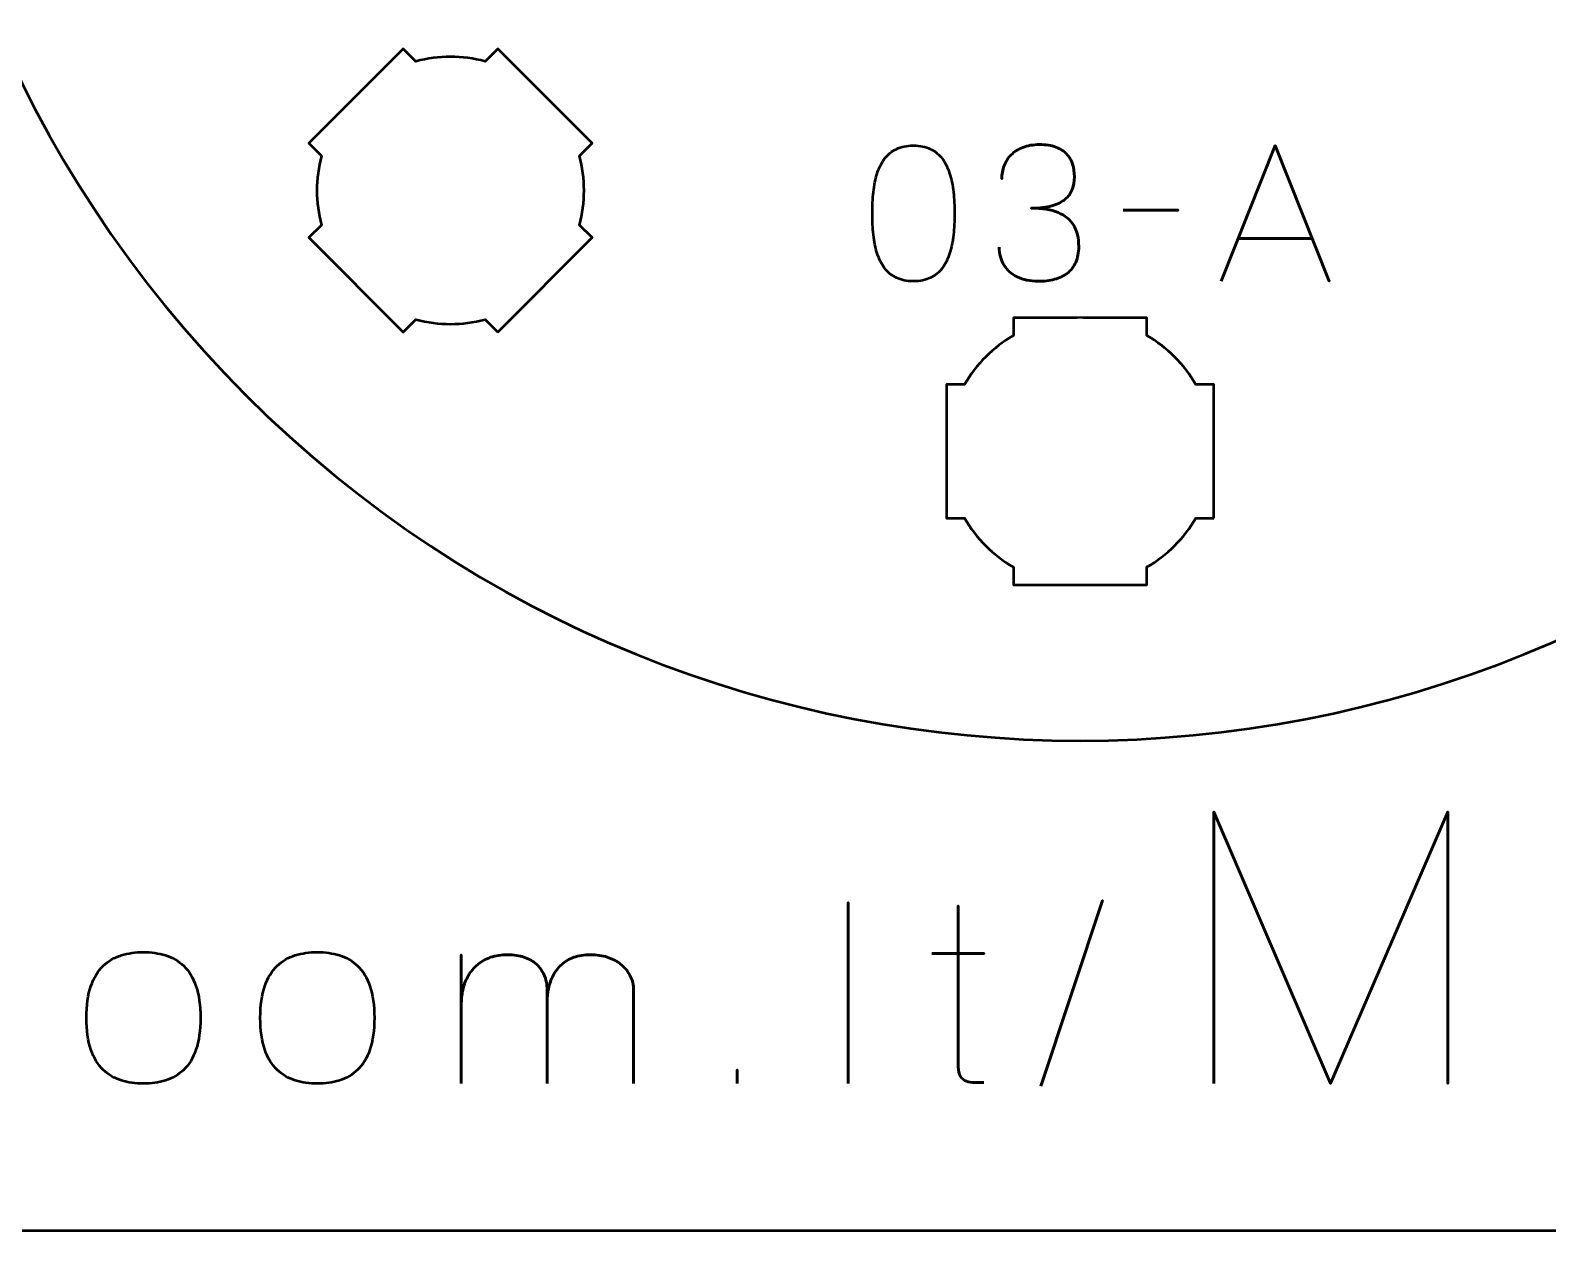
# Model space of a CAD drawing. Header units: centimetres. Extents: x -21 to 0, y -29.7 to 0.
# Drawn here: x -11.058 to -7.65, y -29.7 to -27.005 of the extents above; entities that cross this region are included whole.
import ezdxf

# ---------------------------------------------------------------- set-up
doc = ezdxf.new("R2010")
doc.units = ezdxf.units.CM
doc.header["$MEASUREMENT"] = 0
doc.layers.add('Layer 1', color=7, linetype='Continuous')

msp = doc.modelspace()

# ---------------------------------------------------------------- linework, layer by layer
at = {"layer": 'Layer 1', "color": 1, "lineweight": 53}
msp.add_open_spline([(-21.00003, -29.19995), (-21.00003, -29.19995), (-21.00003, -5.29992), (-21.00003, -5.29992), (-21.00003, -5.29992), (-21.00003, -5.21709), (-20.93286, -5.14992), (-20.85003, -5.14992), (-20.85003, -5.14992), (-20.7672, -5.14992), (-20.70003, -5.08275), (-20.70003, -4.99992), (-20.70003, -4.99992), (-20.70003, -4.91709), (-20.7672, -4.84992), (-20.85003, -4.84992), (-20.85003, -4.84992), (-20.93286, -4.84992), (-21.00003, -4.78275), (-21.00003, -4.69992), (-21.00003, -4.69992), (-21.00003, -4.61709), (-20.93286, -4.54992), (-20.85003, -4.54992), (-20.85003, -4.54992), (-20.7672, -4.54992), (-20.70003, -4.48275), (-20.70003, -4.39992), (-20.70003, -4.39992), (-20.70003, -4.31709), (-20.7672, -4.24992), (-20.85003, -4.24992), (-20.85003, -4.24992), (-20.93286, -4.24992), (-21.00003, -4.18275), (-21.00003, -4.09992), (-21.00003, -4.09992), (-21.00003, -4.01709), (-20.93286, -3.94992), (-20.85003, -3.94992), (-20.85003, -3.94992), (-20.7672, -3.94992), (-20.70003, -3.88275), (-20.70003, -3.79992), (-20.70003, -3.79992), (-20.70003, -3.71709), (-20.7672, -3.64992), (-20.85003, -3.64992), (-20.85003, -3.64992), (-20.93286, -3.64992), (-21.00003, -3.58275), (-21.00003, -3.49992), (-21.00003, -3.49992), (-21.00003, -3.41709), (-20.93286, -3.34992), (-20.85003, -3.34992), (-20.85003, -3.34992), (-20.7672, -3.34992), (-20.70003, -3.28275), (-20.70003, -3.19992), (-20.70003, -3.19992), (-20.70003, -3.11709), (-20.7672, -3.04992), (-20.85003, -3.04992), (-20.85003, -3.04992), (-20.93286, -3.04992), (-21.00003, -2.98275), (-21.00003, -2.89992), (-21.00003, -2.89992), (-21.00003, -2.81709), (-20.93286, -2.74992), (-20.85003, -2.74992), (-20.85003, -2.74992), (-20.7672, -2.74992), (-20.70003, -2.68275), (-20.70003, -2.59992), (-20.70003, -2.59992), (-20.70003, -2.51709), (-20.7672, -2.44992), (-20.85003, -2.44992), (-20.85003, -2.44992), (-20.93286, -2.44992), (-21.00003, -2.38275), (-21.00003, -2.29992), (-21.00003, -2.29992), (-21.00003, -2.21709), (-20.93286, -2.14992), (-20.85003, -2.14992), (-20.85003, -2.14992), (-20.7672, -2.14992), (-20.70003, -2.08275), (-20.70003, -1.99992), (-20.70003, -1.99992), (-20.70003, -1.91709), (-20.7672, -1.84992), (-20.85003, -1.84992), (-20.85003, -1.84992), (-20.93286, -1.84992), (-21.00003, -1.78275), (-21.00003, -1.69992), (-21.00003, -1.69992), (-21.00003, -1.61709), (-20.93286, -1.54992), (-20.85003, -1.54992), (-20.85003, -1.54992), (-20.7672, -1.54992), (-20.70003, -1.48275), (-20.70003, -1.39992), (-20.70003, -1.39992), (-20.70003, -1.31709), (-20.7672, -1.24992), (-20.85003, -1.24992), (-20.85003, -1.24992), (-20.93286, -1.24992), (-21.00003, -1.18275), (-21.00003, -1.09992), (-21.00003, -1.09992), (-21.00003, -1.09992), (-21.00003, -0.49992), (-21.00003, -0.49992), (-21.00003, -0.49992), (-21.00003, -0.22295), (-20.77694, 0.00004), (-20.49994, 0.00004), (-20.49994, 0.00004), (-20.49994, 0.00004), (-0.50008, 0.00004), (-0.50008, 0.00004), (-0.50008, 0.00004), (-0.22294, 0.00004), (0.00002, -0.22295), (0.00002, -0.49992), (0.00002, -0.49992), (0.00002, -0.49992), (0.00002, -29.19995), (0.00002, -29.19995), (0.00002, -29.19995), (0.00002, -29.47695), (-0.22294, -29.70004), (-0.50008, -29.70004), (-0.50008, -29.70004), (-0.50008, -29.70004), (-20.49994, -29.70004), (-20.49994, -29.70004), (-20.49994, -29.70004), (-20.77694, -29.70004), (-21.00003, -29.47695), (-21.00003, -29.19995)], degree=3, knots=[0, 0, 0, 0, 0.027027, 0.027027, 0.027027, 0.027027, 0.0540541, 0.0540541, 0.0540541, 0.0540541, 0.0810811, 0.0810811, 0.0810811, 0.0810811, 0.1081081, 0.1081081, 0.1081081, 0.1081081, 0.1351351, 0.1351351, 0.1351351, 0.1351351, 0.1621622, 0.1621622, 0.1621622, 0.1621622, 0.1891892, 0.1891892, 0.1891892, 0.1891892, 0.2162162, 0.2162162, 0.2162162, 0.2162162, 0.2432432, 0.2432432, 0.2432432, 0.2432432, 0.2702703, 0.2702703, 0.2702703, 0.2702703, 0.2972973, 0.2972973, 0.2972973, 0.2972973, 0.3243243, 0.3243243, 0.3243243, 0.3243243, 0.3513514, 0.3513514, 0.3513514, 0.3513514, 0.3783784, 0.3783784, 0.3783784, 0.3783784, 0.4054054, 0.4054054, 0.4054054, 0.4054054, 0.4324324, 0.4324324, 0.4324324, 0.4324324, 0.4594595, 0.4594595, 0.4594595, 0.4594595, 0.4864865, 0.4864865, 0.4864865, 0.4864865, 0.5135135, 0.5135135, 0.5135135, 0.5135135, 0.5405405, 0.5405405, 0.5405405, 0.5405405, 0.5675676, 0.5675676, 0.5675676, 0.5675676, 0.5945946, 0.5945946, 0.5945946, 0.5945946, 0.6216216, 0.6216216, 0.6216216, 0.6216216, 0.6486486, 0.6486486, 0.6486486, 0.6486486, 0.6756757, 0.6756757, 0.6756757, 0.6756757, 0.7027027, 0.7027027, 0.7027027, 0.7027027, 0.7297297, 0.7297297, 0.7297297, 0.7297297, 0.7567568, 0.7567568, 0.7567568, 0.7567568, 0.7837838, 0.7837838, 0.7837838, 0.7837838, 0.8108108, 0.8108108, 0.8108108, 0.8108108, 0.8378378, 0.8378378, 0.8378378, 0.8378378, 0.8648649, 0.8648649, 0.8648649, 0.8648649, 0.8918919, 0.8918919, 0.8918919, 0.8918919, 0.9189189, 0.9189189, 0.9189189, 0.9189189, 0.9459459, 0.9459459, 0.9459459, 0.9459459, 0.972973, 0.972973, 0.972973, 0.972973, 1, 1, 1, 1], dxfattribs=at)
at = {"layer": 'Layer 1', "color": 3, "lineweight": 53}
msp.add_open_spline([(-10.57385, -27.82382), (-11.60855, -26.78912), (-11.60855, -25.11088), (-10.57382, -24.07615), (-10.57382, -24.07615), (-9.53912, -23.04145), (-7.86088, -23.04145), (-6.82618, -24.07615), (-6.82618, -24.07615), (-5.79146, -25.11088), (-5.79146, -26.78912), (-6.82616, -27.82382), (-6.82616, -27.82382), (-7.86088, -28.85855), (-9.53912, -28.85855), (-10.57385, -27.82382)], degree=3, knots=[0, 0, 0, 0, 0.25, 0.25, 0.25, 0.25, 0.5, 0.5, 0.5, 0.5, 0.75, 0.75, 0.75, 0.75, 1, 1, 1, 1], dxfattribs=at)
at = {"layer": 'Layer 1', "lineweight": 53}
for points in [[(-10.00819, -27.68245), (-10.00819, -27.68245), (-10.03662, -27.65403), (-10.03662, -27.65403), (-10.03662, -27.65403), (-10.08742, -27.6676), (-10.14108, -27.66758), (-10.19188, -27.65401), (-10.19188, -27.65401), (-10.19188, -27.65401), (-10.22032, -27.68245), (-10.22032, -27.68245), (-10.22032, -27.68245), (-10.22032, -27.68245), (-10.43245, -27.47032), (-10.43245, -27.47032), (-10.43245, -27.47032), (-10.43245, -27.47032), (-10.40404, -27.4419), (-10.40404, -27.4419), (-10.40404, -27.4419), (-10.41761, -27.39109), (-10.41764, -27.33739), (-10.40408, -27.28656), (-10.40408, -27.28656), (-10.40408, -27.28656), (-10.43245, -27.25819), (-10.43245, -27.25819), (-10.43245, -27.25819), (-10.43245, -27.25819), (-10.32963, -27.15536), (-10.32963, -27.15536), (-10.32963, -27.15536), (-10.32963, -27.15536), (-10.32638, -27.15203), (-10.32638, -27.15203), (-10.32638, -27.15203), (-10.32638, -27.15203), (-10.32306, -27.14879), (-10.32306, -27.14879), (-10.32306, -27.14879), (-10.32306, -27.14879), (-10.22032, -27.04606), (-10.22032, -27.04606), (-10.22032, -27.04606), (-10.22032, -27.04606), (-10.19199, -27.07439), (-10.19199, -27.07439), (-10.19199, -27.07439), (-10.14113, -27.0608), (-10.08739, -27.06079), (-10.03652, -27.07438), (-10.03652, -27.07438), (-10.03652, -27.07438), (-10.00819, -27.04606), (-10.00819, -27.04606), (-10.00819, -27.04606), (-10.00819, -27.04606), (-9.90688, -27.14737), (-9.90688, -27.14737), (-9.90688, -27.14737), (-9.90688, -27.14737), (-9.9021, -27.15203), (-9.9021, -27.15203), (-9.9021, -27.15203), (-9.9021, -27.15203), (-9.89744, -27.15681), (-9.89744, -27.15681), (-9.89744, -27.15681), (-9.89744, -27.15681), (-9.79606, -27.25819), (-9.79606, -27.25819), (-9.79606, -27.25819), (-9.79606, -27.25819), (-9.82441, -27.28654), (-9.82441, -27.28654), (-9.82441, -27.28654), (-9.81085, -27.33739), (-9.81086, -27.3911), (-9.82445, -27.44193), (-9.82445, -27.44193), (-9.82445, -27.44193), (-9.79606, -27.47032), (-9.79606, -27.47032), (-9.79606, -27.47032), (-9.79606, -27.47032), (-10.00819, -27.68245), (-10.00819, -27.68245)], [(-8.40004, -28.10004), (-8.40004, -28.10004), (-8.44024, -28.10004), (-8.44024, -28.10004), (-8.44024, -28.10004), (-8.46657, -28.14556), (-8.50453, -28.18349), (-8.55004, -28.20982), (-8.55004, -28.20982), (-8.55004, -28.20982), (-8.55004, -28.25004), (-8.55004, -28.25004), (-8.55004, -28.25004), (-8.55004, -28.25004), (-8.85004, -28.25004), (-8.85004, -28.25004), (-8.85004, -28.25004), (-8.85004, -28.25004), (-8.85004, -28.20985), (-8.85004, -28.20985), (-8.85004, -28.20985), (-8.89557, -28.18352), (-8.93356, -28.14557), (-8.95992, -28.10004), (-8.95992, -28.10004), (-8.95992, -28.10004), (-9.00004, -28.10004), (-9.00004, -28.10004), (-9.00004, -28.10004), (-9.00004, -28.10004), (-9.00004, -27.95462), (-9.00004, -27.95462), (-9.00004, -27.95462), (-9.00004, -27.95462), (-9.0001, -27.94997), (-9.0001, -27.94997), (-9.0001, -27.94997), (-9.0001, -27.94997), (-9.00004, -27.94533), (-9.00004, -27.94533), (-9.00004, -27.94533), (-9.00004, -27.94533), (-9.00004, -27.80004), (-9.00004, -27.80004), (-9.00004, -27.80004), (-9.00004, -27.80004), (-8.95997, -27.80004), (-8.95997, -27.80004), (-8.95997, -27.80004), (-8.93362, -27.75447), (-8.89562, -27.71646), (-8.85004, -27.6901), (-8.85004, -27.6901), (-8.85004, -27.6901), (-8.85004, -27.65004), (-8.85004, -27.65004), (-8.85004, -27.65004), (-8.85004, -27.65004), (-8.70676, -27.65004), (-8.70676, -27.65004), (-8.70676, -27.65004), (-8.70676, -27.65004), (-8.70009, -27.64996), (-8.70009, -27.64996), (-8.70009, -27.64996), (-8.70009, -27.64996), (-8.69341, -27.65004), (-8.69341, -27.65004), (-8.69341, -27.65004), (-8.69341, -27.65004), (-8.55004, -27.65004), (-8.55004, -27.65004), (-8.55004, -27.65004), (-8.55004, -27.65004), (-8.55004, -27.69014), (-8.55004, -27.69014), (-8.55004, -27.69014), (-8.5045, -27.7165), (-8.46652, -27.75449), (-8.44019, -27.80004), (-8.44019, -27.80004), (-8.44019, -27.80004), (-8.40004, -27.80004), (-8.40004, -27.80004), (-8.40004, -27.80004), (-8.40004, -27.80004), (-8.40004, -28.10004), (-8.40004, -28.10004)]]:
    msp.add_open_spline(points, degree=3, knots=[0, 0, 0, 0, 0.0454545, 0.0454545, 0.0454545, 0.0454545, 0.0909091, 0.0909091, 0.0909091, 0.0909091, 0.1363636, 0.1363636, 0.1363636, 0.1363636, 0.1818182, 0.1818182, 0.1818182, 0.1818182, 0.2272727, 0.2272727, 0.2272727, 0.2272727, 0.2727273, 0.2727273, 0.2727273, 0.2727273, 0.3181818, 0.3181818, 0.3181818, 0.3181818, 0.3636364, 0.3636364, 0.3636364, 0.3636364, 0.4090909, 0.4090909, 0.4090909, 0.4090909, 0.4545455, 0.4545455, 0.4545455, 0.4545455, 0.5, 0.5, 0.5, 0.5, 0.5454545, 0.5454545, 0.5454545, 0.5454545, 0.5909091, 0.5909091, 0.5909091, 0.5909091, 0.6363636, 0.6363636, 0.6363636, 0.6363636, 0.6818182, 0.6818182, 0.6818182, 0.6818182, 0.7272727, 0.7272727, 0.7272727, 0.7272727, 0.7727273, 0.7727273, 0.7727273, 0.7727273, 0.8181818, 0.8181818, 0.8181818, 0.8181818, 0.8636364, 0.8636364, 0.8636364, 0.8636364, 0.9090909, 0.9090909, 0.9090909, 0.9090909, 0.9545455, 0.9545455, 0.9545455, 0.9545455, 1, 1, 1, 1], dxfattribs=at)
at = {"layer": 'Layer 1', "color": 5, "lineweight": 53}
for points, knots in [([(-8.88188, -27.49162), (-8.88181, -27.50686), (-8.87828, -27.52012), (-8.8713, -27.53162), (-8.8713, -27.53162), (-8.86431, -27.54305), (-8.85436, -27.55201), (-8.84138, -27.55843), (-8.84138, -27.55843), (-8.8284, -27.56485), (-8.81281, -27.5681), (-8.79467, -27.56824), (-8.79467, -27.56824), (-8.78106, -27.56824), (-8.76871, -27.56683), (-8.75749, -27.56387), (-8.75749, -27.56387), (-8.74634, -27.5609), (-8.73675, -27.55632), (-8.72863, -27.55004), (-8.72863, -27.55004), (-8.72052, -27.54376), (-8.71431, -27.53564), (-8.70987, -27.52577), (-8.70987, -27.52577), (-8.70549, -27.51582), (-8.70331, -27.50389), (-8.70324, -27.48992), (-8.70324, -27.48992), (-8.70316, -27.4713), (-8.70697, -27.45556), (-8.71452, -27.44279), (-8.71452, -27.44279), (-8.72207, -27.43002), (-8.73379, -27.42043), (-8.74952, -27.41387), (-8.74952, -27.41387), (-8.76525, -27.4073), (-8.78543, -27.40399), (-8.80991, -27.40399), (-8.80991, -27.40399), (-8.79164, -27.40406), (-8.77633, -27.40237), (-8.76384, -27.39891), (-8.76384, -27.39891), (-8.75142, -27.39545), (-8.74148, -27.39058), (-8.734, -27.38423), (-8.734, -27.38423), (-8.72652, -27.37795), (-8.72109, -27.37047), (-8.71784, -27.36187), (-8.71784, -27.36187), (-8.71452, -27.35333), (-8.7129, -27.34395), (-8.71297, -27.33372), (-8.71297, -27.33372), (-8.7129, -27.32348), (-8.71431, -27.31403), (-8.71713, -27.30528), (-8.71713, -27.30528), (-8.71989, -27.29653), (-8.7244, -27.28884), (-8.73054, -27.28228), (-8.73054, -27.28228), (-8.73668, -27.27572), (-8.74479, -27.27057), (-8.75474, -27.2669), (-8.75474, -27.2669), (-8.76476, -27.26323), (-8.77697, -27.2614), (-8.79129, -27.26133), (-8.79129, -27.26133), (-8.80554, -27.2614), (-8.81803, -27.26351), (-8.82861, -27.26761), (-8.82861, -27.26761), (-8.83927, -27.2717), (-8.84801, -27.27727), (-8.85507, -27.2844), (-8.85507, -27.2844), (-8.86205, -27.29152), (-8.86728, -27.29964), (-8.87073, -27.30881), (-8.87073, -27.30881), (-8.87426, -27.31798), (-8.87595, -27.32772), (-8.87595, -27.33795), (-8.87595, -27.33795), (-8.87595, -27.32772), (-8.87426, -27.31798), (-8.87073, -27.30881), (-8.87073, -27.30881), (-8.86728, -27.29964), (-8.86205, -27.29152), (-8.85507, -27.2844), (-8.85507, -27.2844), (-8.84801, -27.27727), (-8.83927, -27.2717), (-8.82861, -27.26761), (-8.82861, -27.26761), (-8.81803, -27.26351), (-8.80554, -27.2614), (-8.79129, -27.26133), (-8.79129, -27.26133), (-8.77697, -27.2614), (-8.76476, -27.26323), (-8.75474, -27.2669), (-8.75474, -27.2669), (-8.74479, -27.27057), (-8.73668, -27.27572), (-8.73054, -27.28228), (-8.73054, -27.28228), (-8.7244, -27.28884), (-8.71989, -27.29653), (-8.71713, -27.30528), (-8.71713, -27.30528), (-8.71431, -27.31403), (-8.7129, -27.32348), (-8.71297, -27.33372), (-8.71297, -27.33372), (-8.7129, -27.34395), (-8.71452, -27.35333), (-8.71784, -27.36187), (-8.71784, -27.36187), (-8.72109, -27.37047), (-8.72652, -27.37795), (-8.734, -27.38423), (-8.734, -27.38423), (-8.74148, -27.39058), (-8.75142, -27.39545), (-8.76384, -27.39891), (-8.76384, -27.39891), (-8.77633, -27.40237), (-8.79164, -27.40406), (-8.80991, -27.40399), (-8.80991, -27.40399), (-8.78543, -27.40399), (-8.76525, -27.4073), (-8.74952, -27.41387), (-8.74952, -27.41387), (-8.73379, -27.42043), (-8.72207, -27.43002), (-8.71452, -27.44279), (-8.71452, -27.44279), (-8.70697, -27.45556), (-8.70316, -27.4713), (-8.70324, -27.48992), (-8.70324, -27.48992), (-8.70331, -27.50389), (-8.70549, -27.51582), (-8.70987, -27.52577), (-8.70987, -27.52577), (-8.71431, -27.53564), (-8.72052, -27.54376), (-8.72863, -27.55004), (-8.72863, -27.55004), (-8.73675, -27.55632), (-8.74634, -27.5609), (-8.75749, -27.56387), (-8.75749, -27.56387), (-8.76871, -27.56683), (-8.78106, -27.56824), (-8.79467, -27.56824), (-8.79467, -27.56824), (-8.81281, -27.5681), (-8.8284, -27.56485), (-8.84138, -27.55843), (-8.84138, -27.55843), (-8.85436, -27.55201), (-8.86431, -27.54305), (-8.8713, -27.53162), (-8.8713, -27.53162), (-8.87828, -27.52012), (-8.88181, -27.50686), (-8.88188, -27.49162)], [0, 0, 0, 0, 0.0227273, 0.0227273, 0.0227273, 0.0227273, 0.0454545, 0.0454545, 0.0454545, 0.0454545, 0.0681818, 0.0681818, 0.0681818, 0.0681818, 0.0909091, 0.0909091, 0.0909091, 0.0909091, 0.1136364, 0.1136364, 0.1136364, 0.1136364, 0.1363636, 0.1363636, 0.1363636, 0.1363636, 0.1590909, 0.1590909, 0.1590909, 0.1590909, 0.1818182, 0.1818182, 0.1818182, 0.1818182, 0.2045455, 0.2045455, 0.2045455, 0.2045455, 0.2272727, 0.2272727, 0.2272727, 0.2272727, 0.25, 0.25, 0.25, 0.25, 0.2727273, 0.2727273, 0.2727273, 0.2727273, 0.2954545, 0.2954545, 0.2954545, 0.2954545, 0.3181818, 0.3181818, 0.3181818, 0.3181818, 0.3409091, 0.3409091, 0.3409091, 0.3409091, 0.3636364, 0.3636364, 0.3636364, 0.3636364, 0.3863636, 0.3863636, 0.3863636, 0.3863636, 0.4090909, 0.4090909, 0.4090909, 0.4090909, 0.4318182, 0.4318182, 0.4318182, 0.4318182, 0.4545455, 0.4545455, 0.4545455, 0.4545455, 0.4772727, 0.4772727, 0.4772727, 0.4772727, 0.5, 0.5, 0.5, 0.5, 0.5227273, 0.5227273, 0.5227273, 0.5227273, 0.5454545, 0.5454545, 0.5454545, 0.5454545, 0.5681818, 0.5681818, 0.5681818, 0.5681818, 0.5909091, 0.5909091, 0.5909091, 0.5909091, 0.6136364, 0.6136364, 0.6136364, 0.6136364, 0.6363636, 0.6363636, 0.6363636, 0.6363636, 0.6590909, 0.6590909, 0.6590909, 0.6590909, 0.6818182, 0.6818182, 0.6818182, 0.6818182, 0.7045455, 0.7045455, 0.7045455, 0.7045455, 0.7272727, 0.7272727, 0.7272727, 0.7272727, 0.75, 0.75, 0.75, 0.75, 0.7727273, 0.7727273, 0.7727273, 0.7727273, 0.7954545, 0.7954545, 0.7954545, 0.7954545, 0.8181818, 0.8181818, 0.8181818, 0.8181818, 0.8409091, 0.8409091, 0.8409091, 0.8409091, 0.8636364, 0.8636364, 0.8636364, 0.8636364, 0.8863636, 0.8863636, 0.8863636, 0.8863636, 0.9090909, 0.9090909, 0.9090909, 0.9090909, 0.9318182, 0.9318182, 0.9318182, 0.9318182, 0.9545455, 0.9545455, 0.9545455, 0.9545455, 0.9772727, 0.9772727, 0.9772727, 0.9772727, 1, 1, 1, 1]), ([(-9.07449, -27.56824), (-9.05968, -27.56817), (-9.04691, -27.56556), (-9.03625, -27.56048), (-9.03625, -27.56048), (-9.02567, -27.5554), (-9.01685, -27.54813), (-9.0098, -27.53889), (-9.0098, -27.53889), (-9.00281, -27.52958), (-8.99731, -27.51857), (-8.99322, -27.50587), (-8.99322, -27.50587), (-8.98919, -27.49317), (-8.9863, -27.47927), (-8.98468, -27.46403), (-8.98468, -27.46403), (-8.98298, -27.44879), (-8.98214, -27.43277), (-8.98221, -27.41584), (-8.98221, -27.41584), (-8.98214, -27.39898), (-8.98298, -27.38296), (-8.98468, -27.36779), (-8.98468, -27.36779), (-8.9863, -27.35262), (-8.98919, -27.33865), (-8.99322, -27.32595), (-8.99322, -27.32595), (-8.99731, -27.31332), (-9.00281, -27.30232), (-9.0098, -27.29293), (-9.0098, -27.29293), (-9.01685, -27.28362), (-9.02567, -27.27635), (-9.03625, -27.27127), (-9.03625, -27.27127), (-9.04691, -27.26612), (-9.05968, -27.26351), (-9.07449, -27.26344), (-9.07449, -27.26344), (-9.08931, -27.26351), (-9.10208, -27.26612), (-9.11274, -27.27127), (-9.11274, -27.27127), (-9.12332, -27.27635), (-9.13214, -27.28362), (-9.13919, -27.29293), (-9.13919, -27.29293), (-9.14618, -27.30232), (-9.15168, -27.31332), (-9.15577, -27.32595), (-9.15577, -27.32595), (-9.1598, -27.33865), (-9.16269, -27.35262), (-9.16431, -27.36779), (-9.16431, -27.36779), (-9.166, -27.38296), (-9.16685, -27.39898), (-9.16678, -27.41584), (-9.16678, -27.41584), (-9.16685, -27.43277), (-9.166, -27.44879), (-9.16431, -27.46403), (-9.16431, -27.46403), (-9.16269, -27.47927), (-9.1598, -27.49317), (-9.15577, -27.50587), (-9.15577, -27.50587), (-9.15168, -27.51857), (-9.14618, -27.52958), (-9.13919, -27.53889), (-9.13919, -27.53889), (-9.13214, -27.54813), (-9.12332, -27.5554), (-9.11274, -27.56048), (-9.11274, -27.56048), (-9.10208, -27.56556), (-9.08931, -27.56817), (-9.07449, -27.56824)], [0, 0, 0, 0, 0.05, 0.05, 0.05, 0.05, 0.1, 0.1, 0.1, 0.1, 0.15, 0.15, 0.15, 0.15, 0.2, 0.2, 0.2, 0.2, 0.25, 0.25, 0.25, 0.25, 0.3, 0.3, 0.3, 0.3, 0.35, 0.35, 0.35, 0.35, 0.4, 0.4, 0.4, 0.4, 0.45, 0.45, 0.45, 0.45, 0.5, 0.5, 0.5, 0.5, 0.55, 0.55, 0.55, 0.55, 0.6, 0.6, 0.6, 0.6, 0.65, 0.65, 0.65, 0.65, 0.7, 0.7, 0.7, 0.7, 0.75, 0.75, 0.75, 0.75, 0.8, 0.8, 0.8, 0.8, 0.85, 0.85, 0.85, 0.85, 0.9, 0.9, 0.9, 0.9, 0.95, 0.95, 0.95, 0.95, 1, 1, 1, 1]), ([(-9.07449, -27.56824), (-9.05968, -27.56817), (-9.04691, -27.56556), (-9.03625, -27.56048), (-9.03625, -27.56048), (-9.02567, -27.5554), (-9.01685, -27.54813), (-9.0098, -27.53889), (-9.0098, -27.53889), (-9.00281, -27.52958), (-8.99731, -27.51857), (-8.99322, -27.50587), (-8.99322, -27.50587), (-8.98919, -27.49317), (-8.9863, -27.47927), (-8.98468, -27.46403), (-8.98468, -27.46403), (-8.98298, -27.44879), (-8.98214, -27.43277), (-8.98221, -27.41584), (-8.98221, -27.41584), (-8.98214, -27.39898), (-8.98298, -27.38296), (-8.98468, -27.36779), (-8.98468, -27.36779), (-8.9863, -27.35262), (-8.98919, -27.33865), (-8.99322, -27.32595), (-8.99322, -27.32595), (-8.99731, -27.31332), (-9.00281, -27.30232), (-9.0098, -27.29293), (-9.0098, -27.29293), (-9.01685, -27.28362), (-9.02567, -27.27635), (-9.03625, -27.27127), (-9.03625, -27.27127), (-9.04691, -27.26612), (-9.05968, -27.26351), (-9.07449, -27.26344), (-9.07449, -27.26344), (-9.08931, -27.26351), (-9.10208, -27.26612), (-9.11274, -27.27127), (-9.11274, -27.27127), (-9.12332, -27.27635), (-9.13214, -27.28362), (-9.13919, -27.29293), (-9.13919, -27.29293), (-9.14618, -27.30232), (-9.15168, -27.31332), (-9.15577, -27.32595), (-9.15577, -27.32595), (-9.1598, -27.33865), (-9.16269, -27.35262), (-9.16431, -27.36779), (-9.16431, -27.36779), (-9.166, -27.38296), (-9.16685, -27.39898), (-9.16678, -27.41584), (-9.16678, -27.41584), (-9.16685, -27.43277), (-9.166, -27.44879), (-9.16431, -27.46403), (-9.16431, -27.46403), (-9.16269, -27.47927), (-9.1598, -27.49317), (-9.15577, -27.50587), (-9.15577, -27.50587), (-9.15168, -27.51857), (-9.14618, -27.52958), (-9.13919, -27.53889), (-9.13919, -27.53889), (-9.13214, -27.54813), (-9.12332, -27.5554), (-9.11274, -27.56048), (-9.11274, -27.56048), (-9.10208, -27.56556), (-9.08931, -27.56817), (-9.07449, -27.56824)], [0, 0, 0, 0, 0.05, 0.05, 0.05, 0.05, 0.1, 0.1, 0.1, 0.1, 0.15, 0.15, 0.15, 0.15, 0.2, 0.2, 0.2, 0.2, 0.25, 0.25, 0.25, 0.25, 0.3, 0.3, 0.3, 0.3, 0.35, 0.35, 0.35, 0.35, 0.4, 0.4, 0.4, 0.4, 0.45, 0.45, 0.45, 0.45, 0.5, 0.5, 0.5, 0.5, 0.55, 0.55, 0.55, 0.55, 0.6, 0.6, 0.6, 0.6, 0.65, 0.65, 0.65, 0.65, 0.7, 0.7, 0.7, 0.7, 0.75, 0.75, 0.75, 0.75, 0.8, 0.8, 0.8, 0.8, 0.85, 0.85, 0.85, 0.85, 0.9, 0.9, 0.9, 0.9, 0.95, 0.95, 0.95, 0.95, 1, 1, 1, 1]), ([(-8.3832, -27.56824), (-8.3832, -27.56824), (-8.26213, -27.26302), (-8.26213, -27.26302), (-8.26213, -27.26302), (-8.26213, -27.26302), (-8.14063, -27.56824), (-8.14063, -27.56824), (-8.14063, -27.56824), (-8.14063, -27.56824), (-8.26213, -27.26302), (-8.26213, -27.26302), (-8.26213, -27.26302), (-8.26213, -27.26302), (-8.3832, -27.56824), (-8.3832, -27.56824)], [0, 0, 0, 0, 0.25, 0.25, 0.25, 0.25, 0.5, 0.5, 0.5, 0.5, 0.75, 0.75, 0.75, 0.75, 1, 1, 1, 1]), ([(-8.60333, -27.40864), (-8.60333, -27.40864), (-8.48014, -27.40864), (-8.48014, -27.40864), (-8.48014, -27.40864), (-8.48014, -27.40864), (-8.60333, -27.40864), (-8.60333, -27.40864)], [0, 0, 0, 0, 0.5, 0.5, 0.5, 0.5, 1, 1, 1, 1]), ([(-8.3451, -27.47214), (-8.3451, -27.47214), (-8.17916, -27.47214), (-8.17916, -27.47214), (-8.17916, -27.47214), (-8.17916, -27.47214), (-8.3451, -27.47214), (-8.3451, -27.47214)], [0, 0, 0, 0, 0.5, 0.5, 0.5, 0.5, 1, 1, 1, 1]), ([(-8.39995, -29.36992), (-8.39995, -29.36992), (-8.39995, -28.75947), (-8.39995, -28.75947), (-8.39995, -28.75947), (-8.39995, -28.75947), (-8.13748, -29.36992), (-8.13748, -29.36992), (-8.13748, -29.36992), (-8.13748, -29.36992), (-7.87417, -28.75947), (-7.87417, -28.75947), (-7.87417, -28.75947), (-7.87417, -28.75947), (-7.87417, -29.36992), (-7.87417, -29.36992), (-7.87417, -29.36992), (-7.87417, -29.36992), (-7.87417, -28.75947), (-7.87417, -28.75947), (-7.87417, -28.75947), (-7.87417, -28.75947), (-8.13748, -29.36992), (-8.13748, -29.36992), (-8.13748, -29.36992), (-8.13748, -29.36992), (-8.39995, -28.75947), (-8.39995, -28.75947), (-8.39995, -28.75947), (-8.39995, -28.75947), (-8.39995, -29.36992), (-8.39995, -29.36992)], [0, 0, 0, 0, 0.125, 0.125, 0.125, 0.125, 0.25, 0.25, 0.25, 0.25, 0.375, 0.375, 0.375, 0.375, 0.5, 0.5, 0.5, 0.5, 0.625, 0.625, 0.625, 0.625, 0.75, 0.75, 0.75, 0.75, 0.875, 0.875, 0.875, 0.875, 1, 1, 1, 1]), ([(-9.22122, -29.36992), (-9.22122, -29.36992), (-9.22122, -28.96296), (-9.22122, -28.96296), (-9.22122, -28.96296), (-9.22122, -28.96296), (-9.22122, -29.36992), (-9.22122, -29.36992)], [0, 0, 0, 0, 0.5, 0.5, 0.5, 0.5, 1, 1, 1, 1]), ([(-8.78829, -29.37556), (-8.78829, -29.37556), (-8.65, -28.95901), (-8.65, -28.95901), (-8.65, -28.95901), (-8.65, -28.95901), (-8.78829, -29.37556), (-8.78829, -29.37556)], [0, 0, 0, 0, 0.5, 0.5, 0.5, 0.5, 1, 1, 1, 1]), ([(-8.91642, -29.3671), (-8.92338, -29.36766), (-8.93034, -29.36785), (-8.93712, -29.36766), (-8.93712, -29.36766), (-8.94389, -29.36747), (-8.95001, -29.36644), (-8.95556, -29.36437), (-8.95556, -29.36437), (-8.96111, -29.36239), (-8.96553, -29.35882), (-8.96891, -29.35374), (-8.96891, -29.35374), (-8.97221, -29.34866), (-8.9739, -29.34142), (-8.97399, -29.3321), (-8.97399, -29.3321), (-8.97399, -29.32768), (-8.97399, -29.32016), (-8.97399, -29.30962), (-8.97399, -29.30962), (-8.97399, -29.29899), (-8.97399, -29.28619), (-8.97399, -29.27105), (-8.97399, -29.27105), (-8.97399, -29.2559), (-8.97399, -29.23935), (-8.97399, -29.22138), (-8.97399, -29.22138), (-8.97399, -29.20341), (-8.97399, -29.18488), (-8.97399, -29.16569), (-8.97399, -29.16569), (-8.97399, -29.1465), (-8.97399, -29.12759), (-8.97399, -29.10887), (-8.97399, -29.10887), (-8.97399, -29.09015), (-8.97399, -29.07255), (-8.97399, -29.056), (-8.97399, -29.056), (-8.97399, -29.03944), (-8.97399, -29.02476), (-8.97399, -29.01207), (-8.97399, -29.01207), (-8.97399, -28.99927), (-8.97399, -28.9893), (-8.97399, -28.98196), (-8.97399, -28.98196), (-8.97399, -28.97472), (-8.97399, -28.97095), (-8.97399, -28.97086), (-8.97399, -28.97086), (-8.97399, -28.97095), (-8.97399, -28.97472), (-8.97399, -28.98196), (-8.97399, -28.98196), (-8.97399, -28.9893), (-8.97399, -28.99927), (-8.97399, -29.01207), (-8.97399, -29.01207), (-8.97399, -29.02476), (-8.97399, -29.03944), (-8.97399, -29.056), (-8.97399, -29.056), (-8.97399, -29.07255), (-8.97399, -29.09015), (-8.97399, -29.10887), (-8.97399, -29.10887), (-8.97399, -29.12759), (-8.97399, -29.1465), (-8.97399, -29.16569), (-8.97399, -29.16569), (-8.97399, -29.18488), (-8.97399, -29.20341), (-8.97399, -29.22138), (-8.97399, -29.22138), (-8.97399, -29.23935), (-8.97399, -29.2559), (-8.97399, -29.27105), (-8.97399, -29.27105), (-8.97399, -29.28619), (-8.97399, -29.29899), (-8.97399, -29.30962), (-8.97399, -29.30962), (-8.97399, -29.32016), (-8.97399, -29.32768), (-8.97399, -29.3321), (-8.97399, -29.3321), (-8.9739, -29.34142), (-8.97221, -29.34866), (-8.96891, -29.35374), (-8.96891, -29.35374), (-8.96553, -29.35882), (-8.96111, -29.36239), (-8.95556, -29.36437), (-8.95556, -29.36437), (-8.95001, -29.36644), (-8.94389, -29.36747), (-8.93712, -29.36766), (-8.93712, -29.36766), (-8.93034, -29.36785), (-8.92338, -29.36766), (-8.91642, -29.3671)], [0, 0, 0, 0, 0.0384615, 0.0384615, 0.0384615, 0.0384615, 0.0769231, 0.0769231, 0.0769231, 0.0769231, 0.1153846, 0.1153846, 0.1153846, 0.1153846, 0.1538462, 0.1538462, 0.1538462, 0.1538462, 0.1923077, 0.1923077, 0.1923077, 0.1923077, 0.2307692, 0.2307692, 0.2307692, 0.2307692, 0.2692308, 0.2692308, 0.2692308, 0.2692308, 0.3076923, 0.3076923, 0.3076923, 0.3076923, 0.3461538, 0.3461538, 0.3461538, 0.3461538, 0.3846154, 0.3846154, 0.3846154, 0.3846154, 0.4230769, 0.4230769, 0.4230769, 0.4230769, 0.4615385, 0.4615385, 0.4615385, 0.4615385, 0.5, 0.5, 0.5, 0.5, 0.5384615, 0.5384615, 0.5384615, 0.5384615, 0.5769231, 0.5769231, 0.5769231, 0.5769231, 0.6153846, 0.6153846, 0.6153846, 0.6153846, 0.6538462, 0.6538462, 0.6538462, 0.6538462, 0.6923077, 0.6923077, 0.6923077, 0.6923077, 0.7307692, 0.7307692, 0.7307692, 0.7307692, 0.7692308, 0.7692308, 0.7692308, 0.7692308, 0.8076923, 0.8076923, 0.8076923, 0.8076923, 0.8461538, 0.8461538, 0.8461538, 0.8461538, 0.8846154, 0.8846154, 0.8846154, 0.8846154, 0.9230769, 0.9230769, 0.9230769, 0.9230769, 0.9615385, 0.9615385, 0.9615385, 0.9615385, 1, 1, 1, 1]), ([(-10.80391, -29.36992), (-10.78613, -29.37001), (-10.76958, -29.36776), (-10.75415, -29.36296), (-10.75415, -29.36296), (-10.73872, -29.35816), (-10.72508, -29.35016), (-10.71341, -29.33897), (-10.71341, -29.33897), (-10.70165, -29.32778), (-10.69253, -29.31263), (-10.68585, -29.29344), (-10.68585, -29.29344), (-10.67927, -29.27434), (-10.67588, -29.25054), (-10.67578, -29.22204), (-10.67578, -29.22204), (-10.67588, -29.19363), (-10.67927, -29.16992), (-10.68585, -29.15092), (-10.68585, -29.15092), (-10.69253, -29.13191), (-10.70165, -29.11677), (-10.71341, -29.10557), (-10.71341, -29.10557), (-10.72508, -29.09447), (-10.73872, -29.08648), (-10.75415, -29.08168), (-10.75415, -29.08168), (-10.76958, -29.07688), (-10.78613, -29.07462), (-10.80391, -29.07472), (-10.80391, -29.07472), (-10.8215, -29.07462), (-10.83806, -29.07688), (-10.85349, -29.08168), (-10.85349, -29.08168), (-10.86892, -29.08648), (-10.88246, -29.09447), (-10.89422, -29.10557), (-10.89422, -29.10557), (-10.90598, -29.11677), (-10.9152, -29.13191), (-10.92188, -29.15092), (-10.92188, -29.15092), (-10.92856, -29.16992), (-10.93195, -29.19363), (-10.93204, -29.22204), (-10.93204, -29.22204), (-10.93195, -29.25054), (-10.92856, -29.27434), (-10.92188, -29.29344), (-10.92188, -29.29344), (-10.9152, -29.31263), (-10.90598, -29.32778), (-10.89422, -29.33897), (-10.89422, -29.33897), (-10.88246, -29.35016), (-10.86892, -29.35816), (-10.85349, -29.36296), (-10.85349, -29.36296), (-10.83806, -29.36776), (-10.8215, -29.37001), (-10.80391, -29.36992)], [0, 0, 0, 0, 0.0625, 0.0625, 0.0625, 0.0625, 0.125, 0.125, 0.125, 0.125, 0.1875, 0.1875, 0.1875, 0.1875, 0.25, 0.25, 0.25, 0.25, 0.3125, 0.3125, 0.3125, 0.3125, 0.375, 0.375, 0.375, 0.375, 0.4375, 0.4375, 0.4375, 0.4375, 0.5, 0.5, 0.5, 0.5, 0.5625, 0.5625, 0.5625, 0.5625, 0.625, 0.625, 0.625, 0.625, 0.6875, 0.6875, 0.6875, 0.6875, 0.75, 0.75, 0.75, 0.75, 0.8125, 0.8125, 0.8125, 0.8125, 0.875, 0.875, 0.875, 0.875, 0.9375, 0.9375, 0.9375, 0.9375, 1, 1, 1, 1]), ([(-10.80391, -29.36992), (-10.78613, -29.37001), (-10.76958, -29.36776), (-10.75415, -29.36296), (-10.75415, -29.36296), (-10.73872, -29.35816), (-10.72508, -29.35016), (-10.71341, -29.33897), (-10.71341, -29.33897), (-10.70165, -29.32778), (-10.69253, -29.31263), (-10.68585, -29.29344), (-10.68585, -29.29344), (-10.67927, -29.27434), (-10.67588, -29.25054), (-10.67578, -29.22204), (-10.67578, -29.22204), (-10.67588, -29.19363), (-10.67927, -29.16992), (-10.68585, -29.15092), (-10.68585, -29.15092), (-10.69253, -29.13191), (-10.70165, -29.11677), (-10.71341, -29.10557), (-10.71341, -29.10557), (-10.72508, -29.09447), (-10.73872, -29.08648), (-10.75415, -29.08168), (-10.75415, -29.08168), (-10.76958, -29.07688), (-10.78613, -29.07462), (-10.80391, -29.07472), (-10.80391, -29.07472), (-10.8215, -29.07462), (-10.83806, -29.07688), (-10.85349, -29.08168), (-10.85349, -29.08168), (-10.86892, -29.08648), (-10.88246, -29.09447), (-10.89422, -29.10557), (-10.89422, -29.10557), (-10.90598, -29.11677), (-10.9152, -29.13191), (-10.92188, -29.15092), (-10.92188, -29.15092), (-10.92856, -29.16992), (-10.93195, -29.19363), (-10.93204, -29.22204), (-10.93204, -29.22204), (-10.93195, -29.25054), (-10.92856, -29.27434), (-10.92188, -29.29344), (-10.92188, -29.29344), (-10.9152, -29.31263), (-10.90598, -29.32778), (-10.89422, -29.33897), (-10.89422, -29.33897), (-10.88246, -29.35016), (-10.86892, -29.35816), (-10.85349, -29.36296), (-10.85349, -29.36296), (-10.83806, -29.36776), (-10.8215, -29.37001), (-10.80391, -29.36992)], [0, 0, 0, 0, 0.0625, 0.0625, 0.0625, 0.0625, 0.125, 0.125, 0.125, 0.125, 0.1875, 0.1875, 0.1875, 0.1875, 0.25, 0.25, 0.25, 0.25, 0.3125, 0.3125, 0.3125, 0.3125, 0.375, 0.375, 0.375, 0.375, 0.4375, 0.4375, 0.4375, 0.4375, 0.5, 0.5, 0.5, 0.5, 0.5625, 0.5625, 0.5625, 0.5625, 0.625, 0.625, 0.625, 0.625, 0.6875, 0.6875, 0.6875, 0.6875, 0.75, 0.75, 0.75, 0.75, 0.8125, 0.8125, 0.8125, 0.8125, 0.875, 0.875, 0.875, 0.875, 0.9375, 0.9375, 0.9375, 0.9375, 1, 1, 1, 1]), ([(-10.41332, -29.36992), (-10.39554, -29.37001), (-10.37899, -29.36776), (-10.36356, -29.36296), (-10.36356, -29.36296), (-10.34813, -29.35816), (-10.33449, -29.35016), (-10.32282, -29.33897), (-10.32282, -29.33897), (-10.31106, -29.32778), (-10.30194, -29.31263), (-10.29526, -29.29344), (-10.29526, -29.29344), (-10.28868, -29.27434), (-10.28529, -29.25054), (-10.28519, -29.22204), (-10.28519, -29.22204), (-10.28529, -29.19363), (-10.28868, -29.16992), (-10.29526, -29.15092), (-10.29526, -29.15092), (-10.30194, -29.13191), (-10.31106, -29.11677), (-10.32282, -29.10557), (-10.32282, -29.10557), (-10.33449, -29.09447), (-10.34813, -29.08648), (-10.36356, -29.08168), (-10.36356, -29.08168), (-10.37899, -29.07688), (-10.39554, -29.07462), (-10.41332, -29.07472), (-10.41332, -29.07472), (-10.43091, -29.07462), (-10.44747, -29.07688), (-10.4629, -29.08168), (-10.4629, -29.08168), (-10.47833, -29.08648), (-10.49187, -29.09447), (-10.50363, -29.10557), (-10.50363, -29.10557), (-10.51539, -29.11677), (-10.52461, -29.13191), (-10.53129, -29.15092), (-10.53129, -29.15092), (-10.53797, -29.16992), (-10.54136, -29.19363), (-10.54145, -29.22204), (-10.54145, -29.22204), (-10.54136, -29.25054), (-10.53797, -29.27434), (-10.53129, -29.29344), (-10.53129, -29.29344), (-10.52461, -29.31263), (-10.51539, -29.32778), (-10.50363, -29.33897), (-10.50363, -29.33897), (-10.49187, -29.35016), (-10.47833, -29.35816), (-10.4629, -29.36296), (-10.4629, -29.36296), (-10.44747, -29.36776), (-10.43091, -29.37001), (-10.41332, -29.36992)], [0, 0, 0, 0, 0.0625, 0.0625, 0.0625, 0.0625, 0.125, 0.125, 0.125, 0.125, 0.1875, 0.1875, 0.1875, 0.1875, 0.25, 0.25, 0.25, 0.25, 0.3125, 0.3125, 0.3125, 0.3125, 0.375, 0.375, 0.375, 0.375, 0.4375, 0.4375, 0.4375, 0.4375, 0.5, 0.5, 0.5, 0.5, 0.5625, 0.5625, 0.5625, 0.5625, 0.625, 0.625, 0.625, 0.625, 0.6875, 0.6875, 0.6875, 0.6875, 0.75, 0.75, 0.75, 0.75, 0.8125, 0.8125, 0.8125, 0.8125, 0.875, 0.875, 0.875, 0.875, 0.9375, 0.9375, 0.9375, 0.9375, 1, 1, 1, 1]), ([(-10.41332, -29.36992), (-10.39554, -29.37001), (-10.37899, -29.36776), (-10.36356, -29.36296), (-10.36356, -29.36296), (-10.34813, -29.35816), (-10.33449, -29.35016), (-10.32282, -29.33897), (-10.32282, -29.33897), (-10.31106, -29.32778), (-10.30194, -29.31263), (-10.29526, -29.29344), (-10.29526, -29.29344), (-10.28868, -29.27434), (-10.28529, -29.25054), (-10.28519, -29.22204), (-10.28519, -29.22204), (-10.28529, -29.19363), (-10.28868, -29.16992), (-10.29526, -29.15092), (-10.29526, -29.15092), (-10.30194, -29.13191), (-10.31106, -29.11677), (-10.32282, -29.10557), (-10.32282, -29.10557), (-10.33449, -29.09447), (-10.34813, -29.08648), (-10.36356, -29.08168), (-10.36356, -29.08168), (-10.37899, -29.07688), (-10.39554, -29.07462), (-10.41332, -29.07472), (-10.41332, -29.07472), (-10.43091, -29.07462), (-10.44747, -29.07688), (-10.4629, -29.08168), (-10.4629, -29.08168), (-10.47833, -29.08648), (-10.49187, -29.09447), (-10.50363, -29.10557), (-10.50363, -29.10557), (-10.51539, -29.11677), (-10.52461, -29.13191), (-10.53129, -29.15092), (-10.53129, -29.15092), (-10.53797, -29.16992), (-10.54136, -29.19363), (-10.54145, -29.22204), (-10.54145, -29.22204), (-10.54136, -29.25054), (-10.53797, -29.27434), (-10.53129, -29.29344), (-10.53129, -29.29344), (-10.52461, -29.31263), (-10.51539, -29.32778), (-10.50363, -29.33897), (-10.50363, -29.33897), (-10.49187, -29.35016), (-10.47833, -29.35816), (-10.4629, -29.36296), (-10.4629, -29.36296), (-10.44747, -29.36776), (-10.43091, -29.37001), (-10.41332, -29.36992)], [0, 0, 0, 0, 0.0625, 0.0625, 0.0625, 0.0625, 0.125, 0.125, 0.125, 0.125, 0.1875, 0.1875, 0.1875, 0.1875, 0.25, 0.25, 0.25, 0.25, 0.3125, 0.3125, 0.3125, 0.3125, 0.375, 0.375, 0.375, 0.375, 0.4375, 0.4375, 0.4375, 0.4375, 0.5, 0.5, 0.5, 0.5, 0.5625, 0.5625, 0.5625, 0.5625, 0.625, 0.625, 0.625, 0.625, 0.6875, 0.6875, 0.6875, 0.6875, 0.75, 0.75, 0.75, 0.75, 0.8125, 0.8125, 0.8125, 0.8125, 0.875, 0.875, 0.875, 0.875, 0.9375, 0.9375, 0.9375, 0.9375, 1, 1, 1, 1]), ([(-9.89743, -29.36992), (-9.89743, -29.36983), (-9.89743, -29.3671), (-9.89743, -29.36174), (-9.89743, -29.36174), (-9.89743, -29.35647), (-9.89743, -29.34922), (-9.89743, -29.3401), (-9.89743, -29.3401), (-9.89743, -29.33088), (-9.89743, -29.32053), (-9.89743, -29.30887), (-9.89743, -29.30887), (-9.89743, -29.2973), (-9.89743, -29.28516), (-9.89743, -29.27237), (-9.89743, -29.27237), (-9.89743, -29.25967), (-9.89743, -29.24715), (-9.89743, -29.23474), (-9.89743, -29.23474), (-9.89743, -29.22232), (-9.89743, -29.21065), (-9.89743, -29.19993), (-9.89743, -29.19993), (-9.89743, -29.18911), (-9.89743, -29.17989), (-9.89743, -29.17208), (-9.89743, -29.17208), (-9.89743, -29.16437), (-9.89743, -29.15882), (-9.89743, -29.15543), (-9.89743, -29.15543), (-9.89733, -29.15016), (-9.89818, -29.14424), (-9.89978, -29.13775), (-9.89978, -29.13775), (-9.90138, -29.13116), (-9.90411, -29.12458), (-9.90796, -29.11799), (-9.90796, -29.11799), (-9.91182, -29.11131), (-9.91718, -29.1052), (-9.92386, -29.09955), (-9.92386, -29.09955), (-9.93063, -29.09391), (-9.9391, -29.08939), (-9.94926, -29.08591), (-9.94926, -29.08591), (-9.95952, -29.08243), (-9.97174, -29.08055), (-9.98604, -29.08036), (-9.98604, -29.08036), (-10.00034, -29.08036), (-10.01314, -29.08234), (-10.02433, -29.08629), (-10.02433, -29.08629), (-10.03562, -29.09033), (-10.04531, -29.09588), (-10.05359, -29.10294), (-10.05359, -29.10294), (-10.06177, -29.11), (-10.06864, -29.11809), (-10.074, -29.1273), (-10.074, -29.1273), (-10.07936, -29.13643), (-10.08332, -29.14612), (-10.08595, -29.15647), (-10.08595, -29.15647), (-10.08858, -29.16672), (-10.0899, -29.17716), (-10.0899, -29.18761), (-10.0899, -29.18761), (-10.0899, -29.17716), (-10.08858, -29.16672), (-10.08595, -29.15647), (-10.08595, -29.15647), (-10.08332, -29.14612), (-10.07936, -29.13643), (-10.074, -29.1273), (-10.074, -29.1273), (-10.06864, -29.11809), (-10.06177, -29.11), (-10.05359, -29.10294), (-10.05359, -29.10294), (-10.04531, -29.09588), (-10.03562, -29.09033), (-10.02433, -29.08629), (-10.02433, -29.08629), (-10.01314, -29.08234), (-10.00034, -29.08036), (-9.98604, -29.08036), (-9.98604, -29.08036), (-9.97174, -29.08055), (-9.95952, -29.08243), (-9.94926, -29.08591), (-9.94926, -29.08591), (-9.9391, -29.08939), (-9.93063, -29.09391), (-9.92386, -29.09955), (-9.92386, -29.09955), (-9.91718, -29.1052), (-9.91182, -29.11131), (-9.90796, -29.11799), (-9.90796, -29.11799), (-9.90411, -29.12458), (-9.90138, -29.13116), (-9.89978, -29.13775), (-9.89978, -29.13775), (-9.89818, -29.14424), (-9.89733, -29.15016), (-9.89743, -29.15543), (-9.89743, -29.15543), (-9.89743, -29.15882), (-9.89743, -29.16437), (-9.89743, -29.17208), (-9.89743, -29.17208), (-9.89743, -29.17989), (-9.89743, -29.18911), (-9.89743, -29.19993), (-9.89743, -29.19993), (-9.89743, -29.21065), (-9.89743, -29.22232), (-9.89743, -29.23474), (-9.89743, -29.23474), (-9.89743, -29.24715), (-9.89743, -29.25967), (-9.89743, -29.27237), (-9.89743, -29.27237), (-9.89743, -29.28516), (-9.89743, -29.2973), (-9.89743, -29.30887), (-9.89743, -29.30887), (-9.89743, -29.32053), (-9.89743, -29.33088), (-9.89743, -29.3401), (-9.89743, -29.3401), (-9.89743, -29.34922), (-9.89743, -29.35647), (-9.89743, -29.36174), (-9.89743, -29.36174), (-9.89743, -29.3671), (-9.89743, -29.36983), (-9.89743, -29.36992)], [0, 0, 0, 0, 0.0277778, 0.0277778, 0.0277778, 0.0277778, 0.0555556, 0.0555556, 0.0555556, 0.0555556, 0.0833333, 0.0833333, 0.0833333, 0.0833333, 0.1111111, 0.1111111, 0.1111111, 0.1111111, 0.1388889, 0.1388889, 0.1388889, 0.1388889, 0.1666667, 0.1666667, 0.1666667, 0.1666667, 0.1944444, 0.1944444, 0.1944444, 0.1944444, 0.2222222, 0.2222222, 0.2222222, 0.2222222, 0.25, 0.25, 0.25, 0.25, 0.2777778, 0.2777778, 0.2777778, 0.2777778, 0.3055556, 0.3055556, 0.3055556, 0.3055556, 0.3333333, 0.3333333, 0.3333333, 0.3333333, 0.3611111, 0.3611111, 0.3611111, 0.3611111, 0.3888889, 0.3888889, 0.3888889, 0.3888889, 0.4166667, 0.4166667, 0.4166667, 0.4166667, 0.4444444, 0.4444444, 0.4444444, 0.4444444, 0.4722222, 0.4722222, 0.4722222, 0.4722222, 0.5, 0.5, 0.5, 0.5, 0.5277778, 0.5277778, 0.5277778, 0.5277778, 0.5555556, 0.5555556, 0.5555556, 0.5555556, 0.5833333, 0.5833333, 0.5833333, 0.5833333, 0.6111111, 0.6111111, 0.6111111, 0.6111111, 0.6388889, 0.6388889, 0.6388889, 0.6388889, 0.6666667, 0.6666667, 0.6666667, 0.6666667, 0.6944444, 0.6944444, 0.6944444, 0.6944444, 0.7222222, 0.7222222, 0.7222222, 0.7222222, 0.75, 0.75, 0.75, 0.75, 0.7777778, 0.7777778, 0.7777778, 0.7777778, 0.8055556, 0.8055556, 0.8055556, 0.8055556, 0.8333333, 0.8333333, 0.8333333, 0.8333333, 0.8611111, 0.8611111, 0.8611111, 0.8611111, 0.8888889, 0.8888889, 0.8888889, 0.8888889, 0.9166667, 0.9166667, 0.9166667, 0.9166667, 0.9444444, 0.9444444, 0.9444444, 0.9444444, 0.9722222, 0.9722222, 0.9722222, 0.9722222, 1, 1, 1, 1]), ([(-10.0899, -29.36992), (-10.0899, -29.36992), (-10.0899, -29.08036), (-10.0899, -29.08036), (-10.0899, -29.08036), (-10.0899, -29.08036), (-10.0899, -29.36992), (-10.0899, -29.36992)], [0, 0, 0, 0, 0.5, 0.5, 0.5, 0.5, 1, 1, 1, 1]), ([(-9.70326, -29.36992), (-9.70326, -29.36983), (-9.70326, -29.3671), (-9.70326, -29.36174), (-9.70326, -29.36174), (-9.70326, -29.35647), (-9.70326, -29.34922), (-9.70326, -29.3401), (-9.70326, -29.3401), (-9.70326, -29.33088), (-9.70326, -29.32053), (-9.70326, -29.30887), (-9.70326, -29.30887), (-9.70326, -29.2973), (-9.70326, -29.28516), (-9.70326, -29.27237), (-9.70326, -29.27237), (-9.70326, -29.25967), (-9.70326, -29.24715), (-9.70326, -29.23474), (-9.70326, -29.23474), (-9.70326, -29.22232), (-9.70326, -29.21065), (-9.70326, -29.19993), (-9.70326, -29.19993), (-9.70326, -29.18911), (-9.70326, -29.17989), (-9.70326, -29.17208), (-9.70326, -29.17208), (-9.70326, -29.16437), (-9.70326, -29.15882), (-9.70326, -29.15543), (-9.70326, -29.15543), (-9.70326, -29.15016), (-9.70429, -29.14424), (-9.70646, -29.13775), (-9.70646, -29.13775), (-9.70853, -29.13116), (-9.71191, -29.12458), (-9.71662, -29.11799), (-9.71662, -29.11799), (-9.72123, -29.11131), (-9.72734, -29.1052), (-9.73487, -29.09955), (-9.73487, -29.09955), (-9.74239, -29.09391), (-9.75152, -29.08939), (-9.76224, -29.08591), (-9.76224, -29.08591), (-9.77297, -29.08243), (-9.78548, -29.08055), (-9.79978, -29.08036), (-9.79978, -29.08036), (-9.81408, -29.08036), (-9.82668, -29.08234), (-9.8375, -29.08629), (-9.8375, -29.08629), (-9.84823, -29.09033), (-9.85745, -29.09588), (-9.86516, -29.10294), (-9.86516, -29.10294), (-9.87278, -29.11), (-9.87889, -29.11809), (-9.88369, -29.1273), (-9.88369, -29.1273), (-9.88849, -29.13643), (-9.89197, -29.14612), (-9.89413, -29.15647), (-9.89413, -29.15647), (-9.89639, -29.16672), (-9.89743, -29.17716), (-9.89743, -29.18761), (-9.89743, -29.18761), (-9.89743, -29.17716), (-9.89639, -29.16672), (-9.89413, -29.15647), (-9.89413, -29.15647), (-9.89197, -29.14612), (-9.88849, -29.13643), (-9.88369, -29.1273), (-9.88369, -29.1273), (-9.87889, -29.11809), (-9.87278, -29.11), (-9.86516, -29.10294), (-9.86516, -29.10294), (-9.85745, -29.09588), (-9.84823, -29.09033), (-9.8375, -29.08629), (-9.8375, -29.08629), (-9.82668, -29.08234), (-9.81408, -29.08036), (-9.79978, -29.08036), (-9.79978, -29.08036), (-9.78548, -29.08055), (-9.77297, -29.08243), (-9.76224, -29.08591), (-9.76224, -29.08591), (-9.75152, -29.08939), (-9.74239, -29.09391), (-9.73487, -29.09955), (-9.73487, -29.09955), (-9.72734, -29.1052), (-9.72123, -29.11131), (-9.71662, -29.11799), (-9.71662, -29.11799), (-9.71191, -29.12458), (-9.70853, -29.13116), (-9.70646, -29.13775), (-9.70646, -29.13775), (-9.70429, -29.14424), (-9.70326, -29.15016), (-9.70326, -29.15543), (-9.70326, -29.15543), (-9.70326, -29.15882), (-9.70326, -29.16437), (-9.70326, -29.17208), (-9.70326, -29.17208), (-9.70326, -29.17989), (-9.70326, -29.18911), (-9.70326, -29.19993), (-9.70326, -29.19993), (-9.70326, -29.21065), (-9.70326, -29.22232), (-9.70326, -29.23474), (-9.70326, -29.23474), (-9.70326, -29.24715), (-9.70326, -29.25967), (-9.70326, -29.27237), (-9.70326, -29.27237), (-9.70326, -29.28516), (-9.70326, -29.2973), (-9.70326, -29.30887), (-9.70326, -29.30887), (-9.70326, -29.32053), (-9.70326, -29.33088), (-9.70326, -29.3401), (-9.70326, -29.3401), (-9.70326, -29.34922), (-9.70326, -29.35647), (-9.70326, -29.36174), (-9.70326, -29.36174), (-9.70326, -29.3671), (-9.70326, -29.36983), (-9.70326, -29.36992)], [0, 0, 0, 0, 0.0277778, 0.0277778, 0.0277778, 0.0277778, 0.0555556, 0.0555556, 0.0555556, 0.0555556, 0.0833333, 0.0833333, 0.0833333, 0.0833333, 0.1111111, 0.1111111, 0.1111111, 0.1111111, 0.1388889, 0.1388889, 0.1388889, 0.1388889, 0.1666667, 0.1666667, 0.1666667, 0.1666667, 0.1944444, 0.1944444, 0.1944444, 0.1944444, 0.2222222, 0.2222222, 0.2222222, 0.2222222, 0.25, 0.25, 0.25, 0.25, 0.2777778, 0.2777778, 0.2777778, 0.2777778, 0.3055556, 0.3055556, 0.3055556, 0.3055556, 0.3333333, 0.3333333, 0.3333333, 0.3333333, 0.3611111, 0.3611111, 0.3611111, 0.3611111, 0.3888889, 0.3888889, 0.3888889, 0.3888889, 0.4166667, 0.4166667, 0.4166667, 0.4166667, 0.4444444, 0.4444444, 0.4444444, 0.4444444, 0.4722222, 0.4722222, 0.4722222, 0.4722222, 0.5, 0.5, 0.5, 0.5, 0.5277778, 0.5277778, 0.5277778, 0.5277778, 0.5555556, 0.5555556, 0.5555556, 0.5555556, 0.5833333, 0.5833333, 0.5833333, 0.5833333, 0.6111111, 0.6111111, 0.6111111, 0.6111111, 0.6388889, 0.6388889, 0.6388889, 0.6388889, 0.6666667, 0.6666667, 0.6666667, 0.6666667, 0.6944444, 0.6944444, 0.6944444, 0.6944444, 0.7222222, 0.7222222, 0.7222222, 0.7222222, 0.75, 0.75, 0.75, 0.75, 0.7777778, 0.7777778, 0.7777778, 0.7777778, 0.8055556, 0.8055556, 0.8055556, 0.8055556, 0.8333333, 0.8333333, 0.8333333, 0.8333333, 0.8611111, 0.8611111, 0.8611111, 0.8611111, 0.8888889, 0.8888889, 0.8888889, 0.8888889, 0.9166667, 0.9166667, 0.9166667, 0.9166667, 0.9444444, 0.9444444, 0.9444444, 0.9444444, 0.9722222, 0.9722222, 0.9722222, 0.9722222, 1, 1, 1, 1]), ([(-9.03326, -29.07754), (-9.03326, -29.07754), (-8.91529, -29.07754), (-8.91529, -29.07754), (-8.91529, -29.07754), (-8.91529, -29.07754), (-9.03326, -29.07754), (-9.03326, -29.07754)], [0, 0, 0, 0, 0.5, 0.5, 0.5, 0.5, 1, 1, 1, 1]), ([(-9.47014, -29.36992), (-9.47014, -29.36992), (-9.47014, -29.33888), (-9.47014, -29.33888), (-9.47014, -29.33888), (-9.47014, -29.33888), (-9.47014, -29.36992), (-9.47014, -29.36992)], [0, 0, 0, 0, 0.5, 0.5, 0.5, 0.5, 1, 1, 1, 1])]:
    msp.add_open_spline(points, degree=3, knots=knots, dxfattribs=at)

doc.saveas('drawing.dxf')
